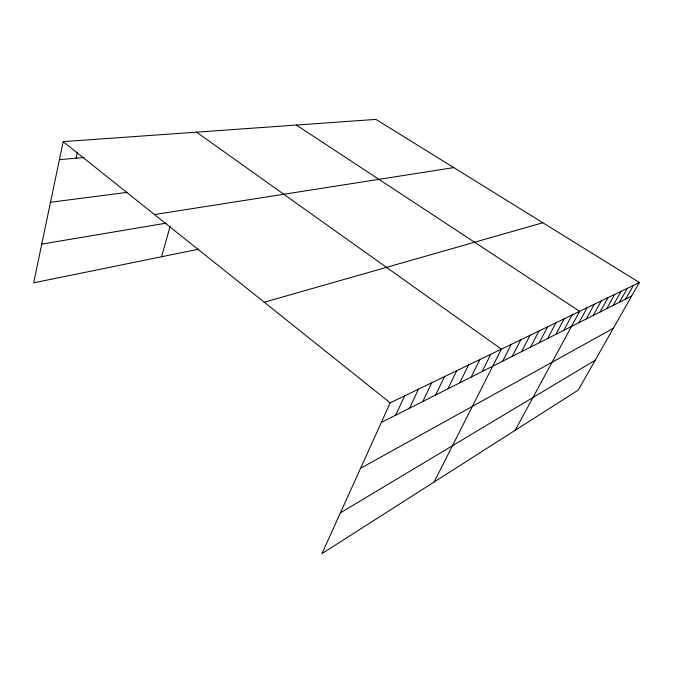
<?xml version="1.0" encoding="UTF-8"?>
<svg xmlns="http://www.w3.org/2000/svg" width="673" height="673" viewBox="0 0 673 673"><rect width="100%" height="100%" fill="white"/><g stroke="black" fill="none" stroke-linecap="round" stroke-linejoin="round"><path stroke-width="1.01" d="M639.35 282.517L390.205 402.833L321.946 553.61L578.258 390.046L639.35 282.517L375.904 119.39L63.178 141.641L33.65 282.845L198.552 249.212M76.083 158.189L77.37 152.275M161.579 256.758L170.16 226.187M395.749 415.157L404.624 395.875M409.588 408.166L418.446 389.196M422.88 401.461L431.721 382.786M435.658 395.009L444.466 376.628M447.94 388.809L456.723 370.705M459.777 382.836L468.526 365.01M471.167 377.082L479.883 359.525M482.154 371.538L490.827 354.242M434.085 482.053L501.377 349.144L196.55 132.152M502.681 361.174L511.27 344.374M512.279 356.328L520.826 339.756M521.567 351.643L530.063 335.289M530.56 347.1L539.006 330.973M539.266 342.708L547.662 326.792M547.696 338.452L556.041 322.746M555.873 334.321L564.167 318.825M563.806 330.325L572.042 315.023M515.207 430.283L579.68 311.33L296.347 125.052M578.965 322.67L587.1 307.746M586.217 319.01L594.293 304.272M593.258 315.452L601.283 300.898M600.106 311.994L608.081 297.617M606.768 308.629L614.685 294.429M613.238 305.365L621.103 291.325M619.539 302.185L627.354 288.313M625.671 299.09L633.428 285.377M340.395 512.851L595.201 360.223M360.551 468.332L613.339 328.298M381.33 422.434L631.644 296.07M264.245 302.227L542.833 222.755M41.751 244.097L166.34 223.133M154.462 214.544L453.77 167.611M50.5 202.262L127.719 192.293M59.409 159.669L84.15 157.474M63.178 141.641L390.205 402.833"/></g></svg>
